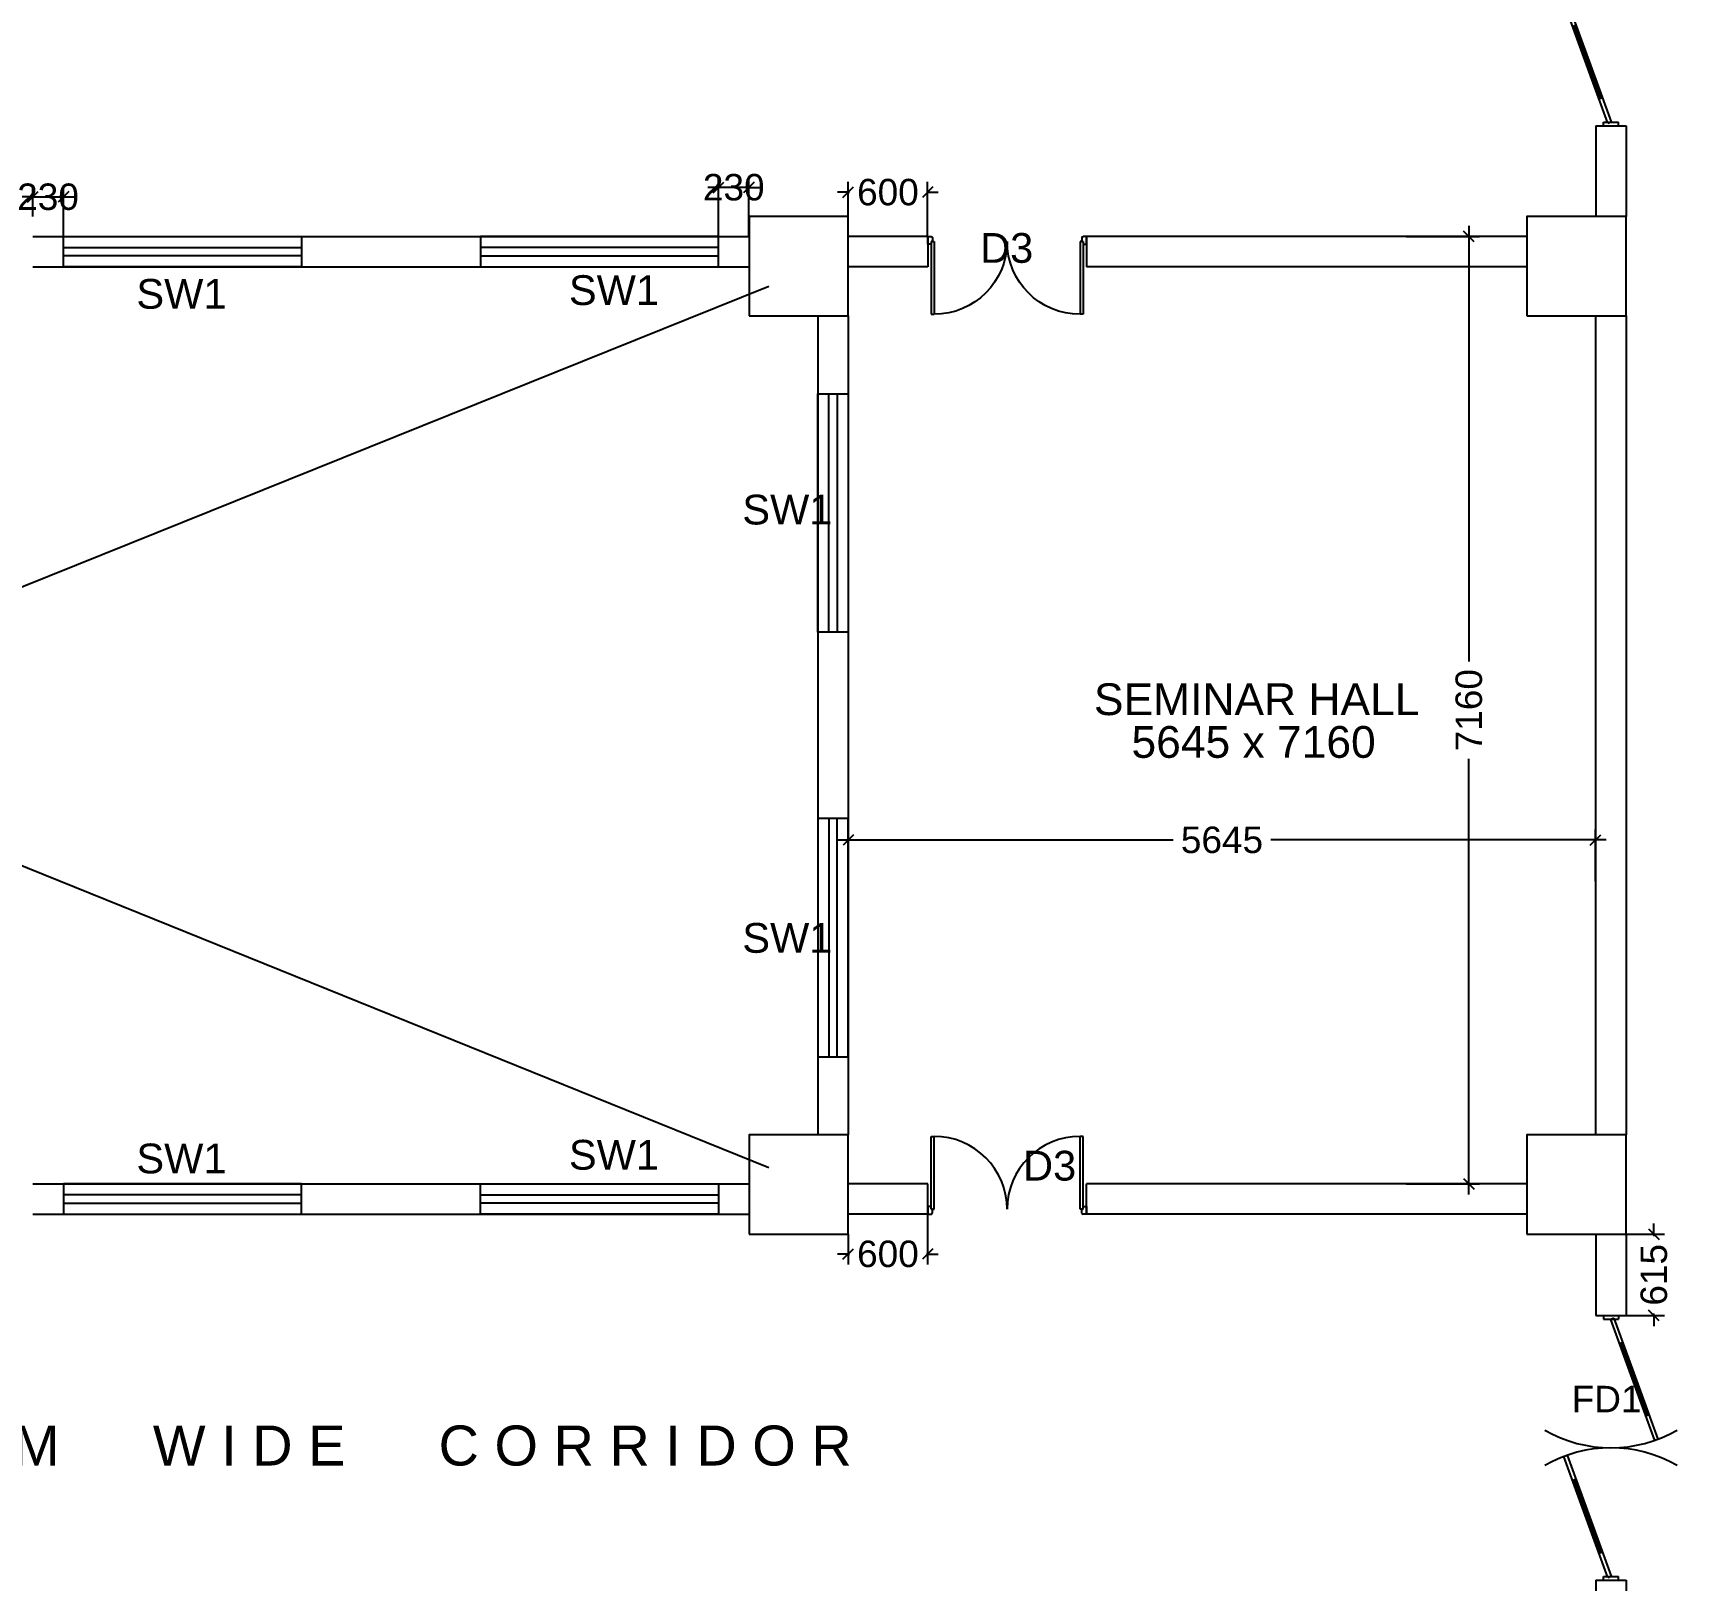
# Model space of a CAD drawing. Extents: x 7620542 to 7843793, y -6476226 to -6093835.
# Drawn here: x 7739260 to 7751684, y -6361465 to -6349772 of the extents above; entities that cross this region are included whole.
import ezdxf
from ezdxf.enums import TextEntityAlignment as Align

# ---------------------------------------------------------------- set-up
doc = ezdxf.new("R2010")
doc.units = 0
doc.header["$LTSCALE"] = 600
doc.header["$MEASUREMENT"] = 0
doc.header["$PDMODE"] = 35
doc.linetypes.add('DASHED', pattern=[0.75, 0.5, -0.25])
doc.layers.get('0').update_dxf_attribs({"linetype": 'CONTINUOUS'})
doc.layers.get('Defpoints').update_dxf_attribs({"linetype": 'CONTINUOUS'})
for name, color, linetype in [('DOOR', 32, 'CONTINUOUS'), ('Duct', 8, 'CONTINUOUS'), ('Fire Door', 10, 'CONTINUOUS'), ('joinery', 7, 'CONTINUOUS'), ('LA-column', 3, 'CONTINUOUS'), ('Room Dim', 1, 'CONTINUOUS'), ('TEXT', 6, 'CONTINUOUS'), ('Walls', 7, 'CONTINUOUS'), ('Window', 4, 'CONTINUOUS'), ('Working Dim', 5, 'CONTINUOUS')]:
    doc.layers.add(name, color=color, linetype=linetype)
doc.styles.add('ari', font='arial.ttf')
doc.styles.add('ARIAL', font='arial.ttf')
doc.dimstyles.new('int. dim', dxfattribs={"dimtxt": 450, "dimasz": 80, "dimexe": 80, "dimexo": 0, "dimgap": 70, "dimtad": 0, "dimdec": 0, "dimzin": 12, "dimdsep": 46, "dimtxsty": 'ari', "dimblk": 'OBLIQUE', "dimcen": 2, "dimdle": 80, "dimclrd": 256, "dimclre": 256, "dimclrt": 6, "dimadec": 0, "dimazin": 0, "dimtfac": 1, "dimtdec": 0, "dimtix": 1, "dimtmove": 2, "dimatfit": 3, "dimfxl": 1, "dimtolj": 1, "dimtzin": 0, "dimlwd": -1, "dimlwe": -1, "dimarcsym": 0})

# ---------------------------------------------------------------- blocks, each defined once
blk = doc.blocks.new('Z$W@#1275')
at = {"layer": 'DOOR'}
for p, q in [((73, 1500), (0, 1500)), ((0, 1500), (0, 1467)), ((0, 1467), (2, 1467)), ((11, 1456), (11, 1458)), ((11, 1456), (47, 1456)), ((47, 1467), (736, 1467)), ((47, 1467), (47, 1439)), ((47, 1456), (47, 1467)), ((47, 1467), (73, 1467)), ((47, 1439), (736, 1439)), ((73, 1467), (73, 1500)), ((736, 1467), (736, 1439)), ((0, 33), (2, 33)), ((0, 0), (0, 33)), ((73, 0), (0, 0)), ((11, 44), (11, 42)), ((11, 44), (47, 44)), ((47, 61), (736, 61)), ((47, 33), (47, 61)), ((47, 44), (47, 33)), ((47, 33), (736, 33)), ((47, 33), (73, 33)), ((73, 33), (73, 0)), ((736, 33), (736, 61))]:
    blk.add_line(p, q, dxfattribs=at)
for centre, start, end in [((11, 1467), 180, 270), ((11, 33), 90, 180)]:
    blk.add_arc(centre, 9.13, start, end, dxfattribs=at)
at = {"layer": 'DOOR', "color": 145}
for centre, start, end in [((47, 1439), 270, 0), ((47, 61), 0, 90)]:
    blk.add_arc(centre, 689, start, end, dxfattribs=at)
blk = doc.blocks.new('_Oblique')
at = {"color": 0, "linetype": 'ByBlock', "lineweight": -2}
blk.add_line((-0.5, -0.5), (0.5, 0.5), dxfattribs=at)
blk = doc.blocks.new('*D2251')
at = {"layer": 'Defpoints', "color": 0, "transparency": 16777216}
for p in [(7749638, -6351311, 0), (7749638, -6358471, 0), (7750111, -6358471)]:
    blk.add_point(p, dxfattribs=at)
at = {"layer": 'Working Dim', "transparency": 16777216}
for p, q in [((7750111, -6351231), (7750111, -6354523)), ((7749638, -6351311), (7750191, -6351311)), ((7750111, -6358551), (7750111, -6355258)), ((7749638, -6358471), (7750191, -6358471))]:
    blk.add_line(p, q, dxfattribs=at)
at = {"layer": 'Working Dim', "transparency": 16777216, "xscale": 80, "yscale": 80, "zscale": 80}
for p, rotation in [((7750111, -6351311), 90), ((7750111, -6358471), 270)]:
    blk.add_blockref('_Oblique', p, dxfattribs=dict(at, rotation=rotation))
at = {"layer": 'Working Dim', "color": 6, "transparency": 16777216, "insert": (7750111, -6354891), "char_height": 200, "attachment_point": 5, "rotation": 90, "style": 'ari'}
blk.add_mtext('\\A1;7160', dxfattribs=at)
blk = doc.blocks.new('*D2252')
at = {"layer": 'Defpoints', "color": 0, "transparency": 16777216}
for p in [(7751068, -6355872), (7745422, -6356184, 0), (7751068, -6356184, 0)]:
    blk.add_point(p, dxfattribs=at)
at = {"layer": 'Working Dim', "transparency": 16777216}
for p, q in [((7745422, -6356184), (7745422, -6355792)), ((7751068, -6356184), (7751068, -6355792)), ((7745342, -6355872), (7747876, -6355872)), ((7751148, -6355872), (7748615, -6355872))]:
    blk.add_line(p, q, dxfattribs=at)
at = {"layer": 'Working Dim', "transparency": 16777216, "xscale": 80, "yscale": 80, "zscale": 80, "rotation": 180}
blk.add_blockref('_Oblique', (7745422, -6355872), dxfattribs=at)
at = {"layer": 'Working Dim', "transparency": 16777216, "xscale": 80, "yscale": 80, "zscale": 80}
blk.add_blockref('_Oblique', (7751068, -6355872), dxfattribs=at)
at = {"layer": 'Working Dim', "color": 6, "transparency": 16777216, "insert": (7748245, -6355872), "char_height": 200, "attachment_point": 5, "style": 'ari'}
blk.add_mtext('\\A1;5645', dxfattribs=at)
blk = doc.blocks.new('*D2572')
at = {"layer": 'Defpoints', "color": 0, "transparency": 16777216}
for p in [(7746021, -6358701, -14), (7745421, -6358851, 11168), (7746021, -6359001)]:
    blk.add_point(p, dxfattribs=at)
at = {"layer": 'Working Dim', "transparency": 16777216}
for p, q in [((7746021, -6358701), (7746021, -6359081)), ((7745421, -6358851), (7745421, -6359081)), ((7745421, -6359001), (7745341, -6359001)), ((7745421, -6359001), (7745430, -6359001)), ((7746021, -6359001), (7746013, -6359001)), ((7746021, -6359001), (7746101, -6359001))]:
    blk.add_line(p, q, dxfattribs=at)
at = {"layer": 'Working Dim', "transparency": 16777216, "xscale": 80, "yscale": 80, "zscale": 80}
blk.add_blockref('_Oblique', (7745421, -6359001), dxfattribs=at)
at = {"layer": 'Working Dim', "transparency": 16777216, "xscale": 80, "yscale": 80, "zscale": 80, "rotation": 180}
blk.add_blockref('_Oblique', (7746021, -6359001), dxfattribs=at)
at = {"layer": 'Working Dim', "color": 6, "transparency": 16777216, "insert": (7745721, -6359001), "char_height": 200, "attachment_point": 5, "style": 'ari'}
blk.add_mtext('\\A1;600', dxfattribs=at)
blk = doc.blocks.new('*D2573')
at = {"layer": 'Defpoints', "color": 0, "transparency": 16777216}
for p in [(7746021, -6350977), (7745421, -6351161, -14), (7746021, -6351311, -14)]:
    blk.add_point(p, dxfattribs=at)
at = {"layer": 'Working Dim', "transparency": 16777216}
for p, q in [((7745421, -6351161), (7745421, -6350897)), ((7746021, -6351311), (7746021, -6350897)), ((7745421, -6350977), (7745341, -6350977)), ((7745421, -6350977), (7745430, -6350977)), ((7746021, -6350977), (7746013, -6350977)), ((7746021, -6350977), (7746101, -6350977))]:
    blk.add_line(p, q, dxfattribs=at)
at = {"layer": 'Working Dim', "transparency": 16777216, "xscale": 80, "yscale": 80, "zscale": 80}
blk.add_blockref('_Oblique', (7745421, -6350977), dxfattribs=at)
at = {"layer": 'Working Dim', "transparency": 16777216, "xscale": 80, "yscale": 80, "zscale": 80, "rotation": 180}
blk.add_blockref('_Oblique', (7746021, -6350977), dxfattribs=at)
at = {"layer": 'Working Dim', "color": 6, "transparency": 16777216, "insert": (7745721, -6350977), "char_height": 200, "attachment_point": 5, "style": 'ari'}
blk.add_mtext('\\A1;600', dxfattribs=at)
blk = doc.blocks.new('*D2582')
at = {"layer": 'Defpoints', "color": 0, "transparency": 16777216}
for p in [(7739491, -6351012), (7739260, -6351161, -11190), (7739491, -6351311, -14)]:
    blk.add_point(p, dxfattribs=at)
at = {"layer": 'Working Dim', "transparency": 16777216}
for p, q in [((7739260, -6351012), (7739180, -6351012)), ((7739260, -6351161), (7739260, -6350932)), ((7739260, -6351012), (7739491, -6351012)), ((7739491, -6351311), (7739491, -6350932)), ((7739491, -6351012), (7739571, -6351012))]:
    blk.add_line(p, q, dxfattribs=at)
at = {"layer": 'Working Dim', "transparency": 16777216, "xscale": 80, "yscale": 80, "zscale": 80}
blk.add_blockref('_Oblique', (7739260, -6351012), dxfattribs=at)
at = {"layer": 'Working Dim', "transparency": 16777216, "xscale": 80, "yscale": 80, "zscale": 80, "rotation": 180}
blk.add_blockref('_Oblique', (7739491, -6351012), dxfattribs=at)
at = {"layer": 'Working Dim', "color": 6, "transparency": 16777216, "insert": (7739375, -6351012), "char_height": 200, "attachment_point": 5, "style": 'ari'}
blk.add_mtext('\\A1;230', dxfattribs=at)
blk = doc.blocks.new('*D2583')
at = {"layer": 'Defpoints', "color": 0, "transparency": 16777216}
for p in [(7744441, -6350940), (7744441, -6351311, -14), (7744671, -6351311, -14)]:
    blk.add_point(p, dxfattribs=at)
at = {"layer": 'Working Dim', "transparency": 16777216}
for p, q in [((7744441, -6351311), (7744441, -6350860)), ((7744671, -6351311), (7744671, -6350860)), ((7744441, -6350940), (7744361, -6350940)), ((7744671, -6350940), (7744441, -6350940)), ((7744671, -6350940), (7744751, -6350940))]:
    blk.add_line(p, q, dxfattribs=at)
at = {"layer": 'Working Dim', "transparency": 16777216, "xscale": 80, "yscale": 80, "zscale": 80}
blk.add_blockref('_Oblique', (7744441, -6350940), dxfattribs=at)
at = {"layer": 'Working Dim', "transparency": 16777216, "xscale": 80, "yscale": 80, "zscale": 80, "rotation": 180}
blk.add_blockref('_Oblique', (7744671, -6350940), dxfattribs=at)
at = {"layer": 'Working Dim', "color": 6, "transparency": 16777216, "insert": (7744556, -6350940), "char_height": 200, "attachment_point": 5, "style": 'ari'}
blk.add_mtext('\\A1;230', dxfattribs=at)
blk = doc.blocks.new('A$C15456D16')
at = {"layer": 'Fire Door'}
for p, q in [((969, -4), (56, 329)), ((969, -4), (56, 329)), ((969, -4), (56, 329)), ((979, 23), (65, 355)), ((979, 23), (65, 355)), ((979, 23), (65, 355)), ((248, 289), (238, 262)), ((248, 289), (238, 262)), ((248, 289), (238, 262)), ((791, 76), (243, 276)), ((791, 76), (243, 276)), ((791, 76), (243, 276)), ((-1000, 56), (-972, 56)), ((-1000, -56), (-1000, 56)), ((-1000, 56), (-972, 56)), ((-1000, -56), (-1000, 56)), ((-1000, 56), (-972, 56)), ((-1000, -56), (-1000, 56)), ((-979, -23), (-969, 4)), ((-979, -23), (-969, 4)), ((-979, -23), (-969, 4)), ((-972, -56), (-972, 56)), ((-972, -56), (-972, 56)), ((-972, -56), (-972, 56)), ((-969, 4), (-56, -329)), ((-969, 4), (-56, -329)), ((-969, 4), (-56, -329)), ((796, 89), (786, 63)), ((796, 89), (786, 63)), ((796, 89), (786, 63)), ((979, 23), (969, -4)), ((979, 23), (969, -4)), ((979, 23), (969, -4)), ((1000, 56), (972, 56)), ((972, -56), (972, 56)), ((1000, 56), (972, 56)), ((972, -56), (972, 56)), ((1000, 56), (972, 56)), ((972, -56), (972, 56)), ((1000, -56), (1000, 56)), ((1000, -56), (1000, 56)), ((1000, -56), (1000, 56)), ((-1000, -56), (-972, -56)), ((-1000, -56), (-972, -56)), ((-1000, -56), (-972, -56)), ((-979, -23), (-65, -355)), ((-979, -23), (-65, -355)), ((-979, -23), (-65, -355)), ((-796, -89), (-786, -63)), ((-796, -89), (-786, -63)), ((-796, -89), (-786, -63)), ((-791, -76), (-243, -276)), ((-791, -76), (-243, -276)), ((-791, -76), (-243, -276)), ((1000, -56), (972, -56)), ((1000, -56), (972, -56)), ((1000, -56), (972, -56)), ((-238, -262), (-248, -289)), ((-238, -262), (-248, -289)), ((-238, -262), (-248, -289))]:
    blk.add_line(p, q, dxfattribs=at)
at = {"layer": 'Fire Door', "extrusion": (0, 0, -1)}
for centre, major_axis, start_param, end_param in [((-1000, 0), (-1000, 0), 2.617886, 3.665084), ((-1000, 0), (-1000, 0), 2.617886, 3.665084), ((-1000, 0), (-1000, 0), 2.617886, 3.665084), ((1000, 0), (1000, 0), 2.618102, 3.665299), ((1000, 0), (1000, 0), 2.618102, 3.665299), ((1000, 0), (1000, 0), 2.618102, 3.665299)]:
    blk.add_ellipse(centre, major_axis=major_axis, ratio=1, start_param=start_param, end_param=end_param, dxfattribs=at)
blk = doc.blocks.new('*D2625')
at = {"layer": 'Defpoints', "color": 0, "transparency": 16777216}
for p in [(7751299, -6358851, -14), (7751299, -6359465, -14), (7751509, -6359465)]:
    blk.add_point(p, dxfattribs=at)
at = {"layer": 'Working Dim', "transparency": 16777216}
for p, q in [((7751509, -6358851), (7751509, -6358771)), ((7751299, -6358851), (7751589, -6358851)), ((7751509, -6358851), (7751509, -6358866)), ((7751299, -6359465), (7751589, -6359465)), ((7751509, -6359465), (7751509, -6359450)), ((7751509, -6359465), (7751509, -6359545))]:
    blk.add_line(p, q, dxfattribs=at)
at = {"layer": 'Working Dim', "transparency": 16777216, "xscale": 80, "yscale": 80, "zscale": 80}
for p, rotation in [((7751509, -6358851), 270), ((7751509, -6359465), 90)]:
    blk.add_blockref('_Oblique', p, dxfattribs=dict(at, rotation=rotation))
at = {"layer": 'Working Dim', "color": 6, "transparency": 16777216, "insert": (7751509, -6359158), "char_height": 200, "attachment_point": 5, "rotation": 90, "style": 'ari'}
blk.add_mtext('\\A1;615', dxfattribs=at)

msp = doc.modelspace()

# ---------------------------------------------------------------- linework, layer by layer
at = {"layer": 'Duct', "color": 8, "linetype": 'DASHED', "ltscale": 100}
for p, q in [((7744821.474, -6358349.327, -13.16), (7727972.973, -6351540.632, -13.799)), ((7744821.474, -6351689.477, -13.145), (7727972.973, -6358470.562, -12.464))]:
    msp.add_line(p, q, dxfattribs=at)
at = {"layer": 'LA-column', "color": 2}
for points, elevation in [([(7744671.469, -6351910.569), (7745421.469, -6351910.569), (7745421.469, -6351160.569), (7744671.469, -6351160.569)], -13.799), ([(7750548.974, -6351910.569), (7751298.974, -6351910.569), (7751298.974, -6351160.569), (7750548.974, -6351160.569)], -13.799), ([(7744671.469, -6358850.709), (7745421.469, -6358850.709), (7745421.469, -6358100.709), (7744671.469, -6358100.709)], 11168.183), ([(7750548.974, -6358850.709), (7751298.974, -6358850.709), (7751298.974, -6358100.709), (7750548.974, -6358100.709)], 11168.183)]:
    msp.add_lwpolyline(points, close=True, dxfattribs=dict(at, elevation=elevation))
at = {"layer": 'Walls'}
for p, q in [((7751068.944, -6350475.903, -14.83), (7751068.961, -6351160.694, -14.83)), ((7751068.952, -6350475.897, -14.83), (7751298.952, -6350475.897, -14.83)), ((7751298.944, -6350475.897, -14.83), (7751298.961, -6351160.694, -14.83)), ((7739260.973, -6351310.562, -13.799), (7744671.469, -6351310.562, -13.799)), ((7746021.475, -6351310.562, -13.799), (7745421.474, -6351310.562, -13.799)), ((7746021.475, -6351310.562, -14.491), (7746021.475, -6351540.556, -14.491)), ((7750548.975, -6351310.562, -13.799), (7747221.475, -6351310.562, -13.799)), ((7747221.475, -6351310.562, -14.491), (7747221.475, -6351540.556, -14.491)), ((7739260.973, -6351540.556, -13.799), (7744671.469, -6351540.556, -13.799)), ((7746021.475, -6351540.556, -13.799), (7745421.474, -6351540.556, -13.799)), ((7750548.975, -6351540.556, -13.799), (7747221.475, -6351540.556, -13.799)), ((7745191.474, -6351910.569, -13.799), (7745191.474, -6358100.709, -13.799)), ((7745421.474, -6351910.569, -13.799), (7745421.474, -6358100.709, -13.799)), ((7751068.974, -6358100.709, -13.799), (7751068.967, -6351910.569, -13.799)), ((7751298.974, -6351910.569, -13.799), (7751298.967, -6358100.709, -13.799)), ((7739260.973, -6358470.568, -13.799), (7744671.469, -6358470.568, -13.799)), ((7746021.475, -6358470.568, -13.799), (7745421.474, -6358470.568, -13.799)), ((7746021.475, -6358700.562, -14.491), (7746021.475, -6358470.568, -14.491)), ((7750548.975, -6358470.568, -13.799), (7747221.475, -6358470.568, -13.799)), ((7747221.475, -6358700.562, -14.491), (7747221.475, -6358470.568, -14.491)), ((7739260.973, -6358700.562, -13.799), (7744671.469, -6358700.562, -13.799)), ((7746021.475, -6358700.562, -13.799), (7745421.474, -6358700.562, -13.799)), ((7750548.975, -6358700.562, -13.799), (7747221.475, -6358700.562, -13.799)), ((7751068.98, -6358850.709, -13.755), (7751068.981, -6359465.468, -13.829)), ((7751298.975, -6358850.709, -13.755), (7751298.975, -6359465.468, -13.829)), ((7751068.983, -6359465.468, -13.947), (7751298.983, -6359465.468, -13.947)), ((7751068.982, -6361465.487, -14.066), (7751068.983, -6362080.265, -14.139)), ((7751068.983, -6361465.487, -13.947), (7751298.983, -6361465.487, -13.947)), ((7751298.975, -6361465.487, -14.066), (7751298.975, -6362080.265, -14.139))]:
    msp.add_line(p, q, dxfattribs=at)
at = {"layer": 'Window'}
for p, q in [((7745338.691, -6352500.561, -11.777), (7745338.691, -6354300.561, -11.777)), ((7745338.691, -6357510.563, -11.777), (7745338.691, -6355710.563, -11.777))]:
    msp.add_line(p, q, dxfattribs=at)
for points, elevation in [([(7741290.973, -6351540.556), (7739490.973, -6351540.556), (7739490.973, -6351310.556), (7741290.973, -6351310.556)], -13.799), ([(7741290.973, -6351456.16), (7739490.973, -6351456.16), (7739490.973, -6351394.951), (7741290.973, -6351394.951)], -13.799), ([(7742641.469, -6351540.556), (7744441.469, -6351540.556), (7744441.469, -6351310.556), (7742641.469, -6351310.556)], -13.799), ([(7742641.469, -6351456.16), (7744441.469, -6351456.16), (7744441.469, -6351394.951), (7742641.469, -6351394.951)], -13.799), ([(7745191.474, -6354300.561), (7745191.474, -6352500.561), (7745421.474, -6352500.561), (7745421.474, -6354300.561)], -11.777), ([(7745191.474, -6355710.563), (7745191.474, -6357510.563), (7745421.474, -6357510.563), (7745421.474, -6355710.563)], -11.777), ([(7741290.973, -6358470.568), (7739490.973, -6358470.568), (7739490.973, -6358700.568), (7741290.973, -6358700.568)], -13.799), ([(7742641.469, -6358470.568), (7744441.469, -6358470.568), (7744441.469, -6358700.568), (7742641.469, -6358700.568)], -13.799), ([(7741290.973, -6358554.963), (7739490.973, -6358554.963), (7739490.973, -6358616.173), (7741290.973, -6358616.173)], -13.799), ([(7742641.469, -6358554.963), (7744441.469, -6358554.963), (7744441.469, -6358616.173), (7742641.469, -6358616.173)], -13.799)]:
    msp.add_lwpolyline(points, close=True, dxfattribs=dict(at, elevation=elevation))
at = {"layer": 'Window', "elevation": -11.777}
for points in [[(7745274.257, -6354300.561), (7745274.257, -6352500.561)], [(7745274.257, -6355710.563), (7745274.257, -6357510.563)]]:
    msp.add_lwpolyline(points, dxfattribs=at)

# ---------------------------------------------------------------- block references
at = {"layer": 'DOOR', "yscale": 0.8000117540359497, "rotation": 90}
for p, xscale, zscale in [((7747221.475, -6351310.564, -13.108), -0.8000117540359497, 0.8000117528179977), ((7747221.475, -6358700.56, -13.108), 0.8000117540359497, 0.8000117540359497)]:
    msp.add_blockref('Z$W@#1275', p, dxfattribs=dict(at, xscale=xscale, zscale=zscale))
at = {"layer": 'Fire Door', "color": 3, "lineweight": 0, "xscale": -1, "rotation": 270}
for p in [(7751183.952, -6349475.897, -14.83), (7751183.983, -6360465.487, -13.947)]:
    msp.add_blockref('A$C15456D16', p, dxfattribs=at)

# ---------------------------------------------------------------- texts
at = {"layer": 'Fire Door', "style": 'ARIAL'}
msp.add_text('FD1', height=200, dxfattribs=at).set_placement((7751151.32, -6360197.141, -12.639), align=Align.CENTER)
at = {"layer": 'joinery', "style": 'ari'}
for p in [(7746417.416, -6351509.984, -12.969), (7746741.911, -6358445.886, -12.969)]:
    msp.add_text('D3', height=225, dxfattribs=at).set_placement(p)
for p in [(7740383.144, -6351856.897), (7743651.138, -6351828.956, -13.217), (7744961.39, -6353487.529, -11.777), (7744961.39, -6356724.338, -11.777), (7740383.144, -6358391.452), (7743651.138, -6358363.512, -13.217)]:
    msp.add_text('SW1', height=225, dxfattribs=at).set_placement(p, align=Align.CENTER)
at = {"layer": 'Room Dim', "style": 'ARIAL'}
msp.add_text('5645 x 7160', height=240, dxfattribs=at).set_placement((7748483.989, -6355251.099, -12.411), align=Align.CENTER)
at = {"layer": 'TEXT', "color": 7, "style": 'ARIAL'}
for s, height, p in [('SEMINAR HALL', 240, (7748507.236, -6354928.134, -12.411)), ('3.60 M      W I D E      C O R R I D O R', 302.4, (7741809.184, -6360599.527, -11.41))]:
    msp.add_text(s, height=height, dxfattribs=at).set_placement(p, align=Align.CENTER)

# ---------------------------------------------------------------- dimensions: what is measured, and where the dimension line sits
at = {"layer": 'Working Dim', "color": 7}
dim = msp.add_linear_dim(base=(7739490.973, -6351011.558), p1=(7739259.969, -6351160.568, -11189.62), p2=(7739490.973, -6351310.556, -13.799), text='230', dimstyle='int. dim', override={"dimtxt": 200, "dimarcsym": 1}, dxfattribs=at)
dim.commit()
dim.dimension.update_dxf_attribs({"geometry": '*D2582', "text_midpoint": (7739375.471, -6351011.558)})
for base, p1, p2, picture, middle in [((7744441.469, -6350940.117), (7744671.469, -6351310.562, -13.799), (7744441.469, -6351310.556, -13.799), '*D2583', (7744556.469, -6350940.117)), ((7746021.475, -6350977.275), (7745421.469, -6351160.569, -13.799), (7746021.475, -6351310.562, -13.799), '*D2573', (7745721.472, -6350977.275)), ((7746021.475, -6359000.987), (7745421.469, -6358850.709, 11168.183), (7746021.475, -6358700.562, -14.491), '*D2572', (7745721.472, -6359000.987))]:
    dim = msp.add_linear_dim(base=base, p1=p1, p2=p2, dimstyle='int. dim', override={"dimtxt": 200, "dimarcsym": 1}, dxfattribs=at)
    dim.commit()
    dim.dimension.update_dxf_attribs({"geometry": picture, "text_midpoint": middle})
at = {"layer": 'Working Dim'}
dim = msp.add_linear_dim(base=(7750111.378, -6358470.568, -14.139), p1=(7749637.933, -6351310.562, -13.799), p2=(7749637.933, -6358470.568, -13.799), angle=90, dimstyle='int. dim', override={"dimtxt": 200}, dxfattribs=at)
dim.commit()
dim.dimension.update_dxf_attribs({"geometry": '*D2251', "text_midpoint": (7750111.378, -6354890.565, -14.139)})
dim = msp.add_linear_dim(base=(7751067.972, -6355872.251, -14.139), p1=(7745422.474, -6356184.039, -13.799), p2=(7751067.972, -6356184.032, -13.799), dimstyle='int. dim', override={"dimtxt": 200}, dxfattribs=at)
dim.commit()
dim.dimension.update_dxf_attribs({"geometry": '*D2252', "text_midpoint": (7748245.223, -6355872.251, -14.139)})
at = {"layer": 'Working Dim', "color": 7}
dim = msp.add_linear_dim(base=(7751509.354, -6359465.468), p1=(7751298.975, -6358850.709, -13.755), p2=(7751298.983, -6359465.468, -13.947), angle=90, dimstyle='int. dim', override={"dimtxt": 200, "dimarcsym": 1}, dxfattribs=at)
dim.commit()
dim.dimension.update_dxf_attribs({"geometry": '*D2625', "text_midpoint": (7751509.354, -6359158.089)})

doc.saveas('drawing.dxf')
